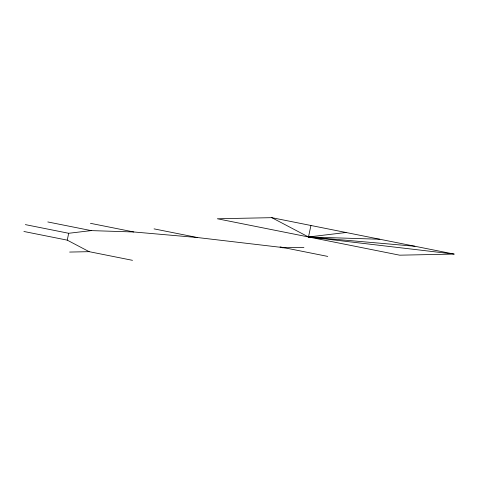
<?xml version="1.0" encoding="UTF-8"?>
<svg xmlns="http://www.w3.org/2000/svg" width="478" height="478" viewBox="0 0 478 478"><rect width="100%" height="100%" fill="white"/><g stroke="black" fill="none" stroke-linecap="round" stroke-linejoin="round"><path stroke-width="0.72" d="M132.496 260.331L89.159 251.673L67.237 240.141L68.707 233.282L91.149 230.611L133.786 231.973L197.396 237.53L284.398 247.753M310.939 225.485L308.483 236.969L454.1 254.087L399.638 255.18L217.335 218.763L271.791 217.669L454.1 254.087M346.048 232.499L308.483 236.969L271.791 217.669M69.639 252.067L89.159 251.673M282.45 247.795L303.924 247.365M379.843 239.251L308.483 236.969L414.952 246.266M280.066 246.887L327.735 256.411M154.059 228.872L197.396 237.53M90.45 223.316L133.786 231.973M47.812 221.953L91.149 230.611M25.37 224.624L68.707 233.282M23.9 231.483L67.237 240.141"/></g></svg>
